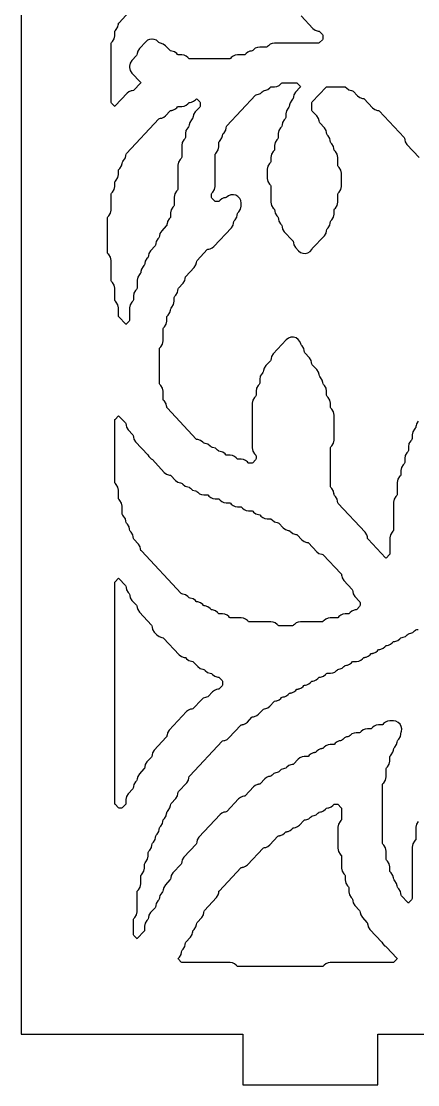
# Model space of a CAD drawing. Header units: millimetres. Extents: x 10 to 410, y 18 to 283.
# Drawn here: x 10 to 33.5, y 21 to 84 of the extents above; entities that cross this region are included whole.
import ezdxf

# ---------------------------------------------------------------- set-up
doc = ezdxf.new("R2010")
doc.units = ezdxf.units.MM
doc.layers.add('CUT', color=1, linetype='Continuous')

msp = doc.modelspace()

# ---------------------------------------------------------------- linework, layer by layer
at = {"layer": 'CUT'}
for points in [[(52.134, 21), (60.134, 21), (60.134, 24), (73.2679, 24), (73.2679, 144), (60.134, 144), (60.134, 147), (52.134, 147), (52.134, 144), (31.134, 144), (31.134, 147), (23.134, 147), (23.134, 144), (10, 144), (10, 24), (23.134, 24), (23.134, 21), (31.134, 21), (31.134, 24), (52.134, 24)], [(15.9901, 75.6613), (16.014, 75.699), (16.0666, 75.7551), (16.1669, 75.9132), (16.1912, 76.0409), (16.1931, 76.0406), (16.2103, 76.1309), (16.2342, 76.1686), (18.1603, 78.2225), (18.1855, 78.243), (18.2515, 78.252), (18.251, 78.2561), (18.3218, 78.2658), (18.4465, 78.3198), (18.552, 78.4054), (18.8209, 78.6921), (18.8461, 78.7126), (18.9121, 78.7216), (18.9116, 78.7257), (18.9824, 78.7354), (19.107, 78.7894), (19.2125, 78.875), (19.2612, 78.9269), (19.2865, 78.9474), (19.3187, 78.9518), (19.5084, 78.9518), (19.643, 78.9702), (19.7676, 79.0242), (19.8731, 79.1098), (19.9218, 79.1617), (19.9471, 79.1822), (20.0131, 79.1912), (20.0125, 79.1953), (20.0833, 79.205), (20.208, 79.259), (20.3135, 79.3446), (20.3575, 79.3915), (20.3855, 79.413), (20.4136, 79.3915), (20.5734, 79.221), (20.5974, 79.1833), (20.6057, 79.1394), (20.6057, 78.999), (20.5974, 78.9551), (20.5734, 78.9173), (20.3006, 78.6264), (20.2004, 78.4683), (20.1761, 78.3406), (20.1742, 78.341), (20.157, 78.2507), (20.133, 78.2129), (20.0804, 78.1568), (19.9802, 77.9987), (19.9559, 77.871), (19.954, 77.8714), (19.9368, 77.7811), (19.9129, 77.7433), (19.8602, 77.6872), (19.76, 77.5291), (19.725, 77.3452), (19.725, 77.1206), (19.7166, 77.0767), (19.6927, 77.0389), (19.6401, 76.9828), (19.5398, 76.8247), (19.5048, 76.6408), (19.5048, 75.9466), (19.4964, 75.9027), (19.4725, 75.8649), (19.4199, 75.8088), (19.3196, 75.6507), (19.2846, 75.4668), (19.2846, 74.0682), (19.2762, 74.0243), (19.2523, 73.9865), (19.1997, 73.9304), (19.0994, 73.7723), (19.0644, 73.5884), (19.0644, 73.129), (19.056, 73.0851), (19.0321, 73.0473), (18.9795, 72.9912), (18.8793, 72.8331), (18.8442, 72.6492), (18.8442, 72.4246), (18.8358, 72.3807), (18.8119, 72.3429), (18.7593, 72.2868), (18.6591, 72.1287), (18.6347, 72.001), (18.6329, 72.0014), (18.6156, 71.9111), (18.5917, 71.8733), (18.3189, 71.5824), (18.2187, 71.4243), (18.1943, 71.2966), (18.1925, 71.297), (18.1753, 71.2067), (18.1513, 71.1689), (18.0987, 71.1128), (17.9985, 70.9547), (17.9742, 70.827), (17.9723, 70.8274), (17.9551, 70.7371), (17.9311, 70.6993), (17.6583, 70.4084), (17.5581, 70.2503), (17.5338, 70.1226), (17.5319, 70.123), (17.5147, 70.0327), (17.4908, 69.9949), (17.4381, 69.9388), (17.3379, 69.7807), (17.3136, 69.653), (17.3117, 69.6534), (17.2945, 69.5631), (17.2706, 69.5253), (17.218, 69.4692), (17.1177, 69.3111), (17.0934, 69.1834), (17.0915, 69.1838), (17.0743, 69.0935), (17.0504, 69.0557), (16.9978, 68.9996), (16.8975, 68.8415), (16.8625, 68.6576), (16.8625, 68.1982), (16.8541, 68.1543), (16.8302, 68.1165), (16.7776, 68.0604), (16.6773, 67.9023), (16.6423, 67.7184), (16.6423, 67.4938), (16.6339, 67.4499), (16.61, 67.4121), (16.5574, 67.356), (16.4572, 67.1979), (16.4221, 67.014), (16.4221, 66.3198), (16.4137, 66.2758), (16.3898, 66.2381), (16.2299, 66.0676), (16.2019, 66.0461), (16.1739, 66.0676), (15.7938, 66.4729), (15.7699, 66.5106), (15.7615, 66.5546), (15.7615, 67.014), (15.7265, 67.1979), (15.6262, 67.356), (15.5736, 67.4121), (15.5497, 67.4499), (15.5413, 67.4938), (15.5413, 68.188), (15.5063, 68.3719), (15.4061, 68.53), (15.3534, 68.5861), (15.3295, 68.6239), (15.3211, 68.6678), (15.3211, 69.8316), (15.2861, 70.0155), (15.1859, 70.1736), (15.1333, 70.2297), (15.1093, 70.2675), (15.101, 70.3114), (15.101, 72.3301), (15.1093, 72.374), (15.1333, 72.4118), (15.1859, 72.4679), (15.2861, 72.626), (15.3211, 72.8099), (15.3211, 73.7389), (15.3295, 73.7829), (15.3534, 73.8206), (15.4061, 73.8767), (15.5063, 74.0348), (15.5413, 74.2187), (15.5413, 74.4433), (15.5497, 74.4873), (15.5736, 74.525), (15.6262, 74.5811), (15.7265, 74.7392), (15.7615, 74.9231), (15.7615, 75.1477), (15.7699, 75.1917), (15.7938, 75.2294), (15.8464, 75.2855), (15.9467, 75.4436), (15.971, 75.5713), (15.9729, 75.571)], [(16.1696, 60.2022), (16.1935, 60.1644), (16.2108, 60.0741), (16.2126, 60.0745), (16.237, 59.9468), (16.3372, 59.7887), (16.61, 59.4978), (16.6339, 59.46), (16.6511, 59.3697), (16.653, 59.3701), (16.6773, 59.2424), (16.7776, 59.0843), (17.4908, 58.3238), (17.5525, 58.2264), (17.6499, 58.114), (17.7047, 58.0798), (17.7666, 58.0296), (18.4759, 57.2733), (18.6119, 57.1707), (18.7744, 57.1197), (18.8427, 57.1106), (18.8675, 57.0904), (19.1364, 56.8037), (19.2724, 56.7011), (19.435, 56.6501), (19.5032, 56.641), (19.5281, 56.6208), (19.5768, 56.5689), (19.7128, 56.4663), (19.8754, 56.4153), (19.9436, 56.4062), (19.9685, 56.386), (20.0172, 56.3341), (20.1532, 56.2315), (20.3158, 56.1805), (20.384, 56.1714), (20.4089, 56.1512), (20.4576, 56.0993), (20.5631, 56.0137), (20.6877, 55.9597), (20.8223, 55.9413), (21.012, 55.9413), (21.0442, 55.9369), (21.0694, 55.9164), (21.1182, 55.8645), (21.2237, 55.7789), (21.3483, 55.7249), (21.4829, 55.7065), (21.6726, 55.7065), (21.7048, 55.7021), (21.73, 55.6816), (21.7787, 55.6297), (21.8842, 55.5441), (22.0089, 55.4901), (22.1434, 55.4717), (22.3331, 55.4717), (22.3653, 55.4673), (22.3906, 55.4468), (22.4393, 55.3949), (22.5448, 55.3093), (22.6695, 55.2553), (22.804, 55.2369), (22.9937, 55.2369), (23.0259, 55.2325), (23.0512, 55.212), (23.0999, 55.1601), (23.2054, 55.0745), (23.33, 55.0205), (23.4646, 55.0021), (23.6543, 55.0021), (23.6865, 54.9977), (23.7117, 54.9772), (23.7605, 54.9253), (23.8965, 54.8227), (24.059, 54.7717), (24.1272, 54.7626), (24.1521, 54.7424), (24.2008, 54.6905), (24.3063, 54.6049), (24.431, 54.5509), (24.5656, 54.5325), (24.7552, 54.5325), (24.7874, 54.5281), (24.8127, 54.5076), (24.8614, 54.4557), (24.9974, 54.3531), (25.16, 54.3021), (25.2282, 54.293), (25.2531, 54.2728), (25.522, 53.9861), (25.658, 53.8835), (25.8205, 53.8325), (25.8888, 53.8234), (25.9137, 53.8032), (25.9624, 53.7513), (26.0984, 53.6487), (26.2609, 53.5977), (26.3292, 53.5886), (26.354, 53.5684), (26.6229, 53.2817), (26.7589, 53.1791), (26.9215, 53.1281), (26.9897, 53.119), (27.0146, 53.0988), (27.5037, 52.5773), (27.6397, 52.4747), (27.8022, 52.4237), (27.8705, 52.4146), (27.8954, 52.3944), (28.9407, 51.2797), (28.9646, 51.242), (28.9818, 51.1517), (28.9837, 51.152), (29.008, 51.0243), (29.1083, 50.8662), (29.6013, 50.3405), (29.6252, 50.3028), (29.6424, 50.2125), (29.6443, 50.2128), (29.6686, 50.0851), (29.7688, 49.927), (30.0416, 49.6361), (30.0656, 49.5984), (30.0739, 49.5545), (30.0739, 49.4141), (30.0656, 49.3702), (30.0416, 49.3324), (29.8771, 49.157), (29.8518, 49.1365), (29.7858, 49.1274), (29.7864, 49.1233), (29.7156, 49.1136), (29.5909, 49.0596), (29.4854, 48.9741), (29.4367, 48.9222), (29.4115, 48.9017), (29.3793, 48.8973), (29.1896, 48.8973), (29.055, 48.8788), (28.9304, 48.8248), (28.8248, 48.7393), (28.7761, 48.6874), (28.7509, 48.6669), (28.7187, 48.6625), (28.3088, 48.6625), (28.1742, 48.644), (28.0496, 48.59), (27.9441, 48.5045), (27.8954, 48.4526), (27.8701, 48.4321), (27.8379, 48.4277), (26.5473, 48.4277), (26.4127, 48.4092), (26.2881, 48.3552), (26.1826, 48.2697), (26.1338, 48.2178), (26.1086, 48.1973), (26.0764, 48.1929), (25.2639, 48.1929), (25.2317, 48.1973), (25.2064, 48.2178), (25.1577, 48.2697), (25.0522, 48.3552), (24.9275, 48.4092), (24.793, 48.4277), (23.5023, 48.4277), (23.4701, 48.4321), (23.4449, 48.4526), (23.3962, 48.5045), (23.2907, 48.59), (23.166, 48.644), (23.0315, 48.6625), (22.4014, 48.6625), (22.3692, 48.6669), (22.3439, 48.6874), (22.2952, 48.7393), (22.1897, 48.8248), (22.0651, 48.8788), (21.9305, 48.8973), (21.7408, 48.8973), (21.7086, 48.9017), (21.6833, 48.9222), (21.6346, 48.9741), (21.4986, 49.0767), (21.3361, 49.1277), (21.2678, 49.1368), (21.243, 49.157), (21.1943, 49.2089), (21.0583, 49.3115), (20.8957, 49.3625), (20.8275, 49.3716), (20.8026, 49.3918), (20.7539, 49.4437), (20.6179, 49.5463), (20.4553, 49.5973), (20.3871, 49.6064), (20.3622, 49.6266), (20.3135, 49.6785), (20.1775, 49.7811), (20.0149, 49.8321), (19.9467, 49.8412), (19.9218, 49.8614), (19.8731, 49.9133), (19.7371, 50.0159), (19.5746, 50.0669), (19.5063, 50.076), (19.4814, 50.0962), (17.115, 52.6196), (17.091, 52.6574), (17.0738, 52.7477), (17.072, 52.7473), (17.0476, 52.875), (16.9474, 53.0331), (16.6746, 53.324), (16.6507, 53.3618), (16.6335, 53.4521), (16.6316, 53.4517), (16.6072, 53.5794), (16.507, 53.7375), (16.4544, 53.7936), (16.4305, 53.8314), (16.4133, 53.9217), (16.4114, 53.9213), (16.3871, 54.049), (16.2868, 54.2072), (16.2342, 54.2632), (16.2103, 54.301), (16.1931, 54.3913), (16.1912, 54.3909), (16.1669, 54.5186), (16.0666, 54.6768), (16.014, 54.7329), (15.9901, 54.7706), (15.9817, 54.8145), (15.9817, 55.2739), (15.9467, 55.4578), (15.8464, 55.616), (15.7938, 55.6721), (15.7699, 55.7098), (15.7615, 55.7537), (15.7615, 56.2131), (15.7265, 56.397), (15.6262, 56.5552), (15.5736, 56.6113), (15.5497, 56.649), (15.5413, 56.6929), (15.5413, 60.3553), (15.5497, 60.3992), (15.5736, 60.437), (15.7335, 60.6074), (15.7615, 60.6289), (15.7896, 60.6074)], [(16.1696, 50.5753), (16.1935, 50.5376), (16.2108, 50.4473), (16.2126, 50.4476), (16.237, 50.3199), (16.3372, 50.1618), (16.3898, 50.1057), (16.4137, 50.068), (16.4309, 49.9777), (16.4328, 49.978), (16.4572, 49.8503), (16.5574, 49.6922), (16.8302, 49.4013), (16.8541, 49.3636), (16.8713, 49.2733), (16.8732, 49.2736), (16.8975, 49.1459), (16.9978, 48.9878), (17.7109, 48.2273), (17.7349, 48.1896), (17.7521, 48.0993), (17.754, 48.0996), (17.7783, 47.9719), (17.8785, 47.8138), (18.0355, 47.6464), (18.1715, 47.5438), (18.334, 47.4929), (18.4023, 47.4838), (18.4272, 47.4636), (19.3566, 46.4724), (19.4926, 46.3698), (19.6552, 46.3189), (19.7234, 46.3098), (19.7483, 46.2896), (19.797, 46.2376), (19.933, 46.135), (20.0956, 46.0841), (20.1638, 46.075), (20.1887, 46.0548), (20.4576, 45.768), (20.5936, 45.6654), (20.7561, 45.6145), (20.8244, 45.6053), (20.8493, 45.5852), (20.898, 45.5332), (21.034, 45.4306), (21.1965, 45.3797), (21.2648, 45.3705), (21.2896, 45.3504), (21.3383, 45.2984), (21.4743, 45.1958), (21.6369, 45.1449), (21.7051, 45.1357), (21.73, 45.1156), (21.8946, 44.9401), (21.9185, 44.9024), (21.9269, 44.8584), (21.9269, 44.7181), (21.9185, 44.6742), (21.8946, 44.6364), (21.73, 44.4609), (21.7048, 44.4405), (21.6388, 44.4314), (21.6393, 44.4273), (21.5685, 44.4176), (21.4439, 44.3636), (21.3383, 44.2781), (21.0694, 43.9913), (21.0442, 43.9709), (20.9782, 43.9618), (20.9788, 43.9577), (20.9079, 43.948), (20.7833, 43.894), (20.6778, 43.8085), (20.1887, 43.2869), (20.1634, 43.2665), (20.0974, 43.2574), (20.098, 43.2533), (20.0272, 43.2436), (19.9025, 43.1896), (19.797, 43.1041), (18.7593, 41.9975), (18.6591, 41.8394), (18.6347, 41.7117), (18.6329, 41.7121), (18.6156, 41.6218), (18.5917, 41.584), (17.8785, 40.8235), (17.7783, 40.6654), (17.754, 40.5377), (17.7521, 40.5381), (17.7349, 40.4478), (17.7109, 40.41), (17.4381, 40.1191), (17.3379, 39.961), (17.3136, 39.8333), (17.3117, 39.8336), (17.2945, 39.7434), (17.2706, 39.7056), (16.9978, 39.4147), (16.8975, 39.2566), (16.8732, 39.1289), (16.8713, 39.1292), (16.8541, 39.0389), (16.8302, 39.0012), (16.7776, 38.9451), (16.6773, 38.787), (16.653, 38.6593), (16.6511, 38.6596), (16.6339, 38.5693), (16.61, 38.5316), (16.3372, 38.2407), (16.237, 38.0826), (16.2019, 37.8987), (16.2019, 37.6741), (16.1935, 37.6301), (16.1696, 37.5924), (16.0051, 37.4169), (15.9798, 37.3964), (15.9476, 37.392), (15.7956, 37.392), (15.7634, 37.3964), (15.7382, 37.4169), (15.5736, 37.5924), (15.5497, 37.6301), (15.5413, 37.6741), (15.5413, 50.7285), (15.5497, 50.7724), (15.5736, 50.8101), (15.7335, 50.9806), (15.7615, 51.0021), (15.7896, 50.9806)], [(19.3695, 28.5601), (19.4697, 28.7183), (19.4941, 28.846), (19.4959, 28.8456), (19.5131, 28.9359), (19.5371, 28.9736), (19.5897, 29.0297), (19.6899, 29.1879), (19.7143, 29.3156), (19.7161, 29.3152), (19.7333, 29.4055), (19.7573, 29.4432), (20.0301, 29.7341), (20.1303, 29.8923), (20.1546, 30.02), (20.1565, 30.0196), (20.1737, 30.1099), (20.1977, 30.1477), (20.2503, 30.2038), (20.3505, 30.3619), (20.3748, 30.4896), (20.3767, 30.4892), (20.3939, 30.5795), (20.4178, 30.6173), (20.6906, 30.9082), (20.7909, 31.0663), (20.8152, 31.194), (20.8171, 31.1936), (20.8343, 31.2839), (20.8582, 31.3217), (21.5714, 32.0822), (21.6716, 32.2403), (21.696, 32.368), (21.6978, 32.3676), (21.7151, 32.4579), (21.739, 32.4957), (23.0045, 33.8451), (23.0297, 33.8656), (23.0957, 33.8747), (23.0952, 33.8788), (23.166, 33.8885), (23.2907, 33.9425), (23.3962, 34.028), (24.3256, 35.0191), (24.3509, 35.0396), (24.4169, 35.0487), (24.4163, 35.0528), (24.4872, 35.0625), (24.6118, 35.1165), (24.7173, 35.202), (25.2064, 35.7235), (25.2317, 35.744), (25.2977, 35.7531), (25.2971, 35.7572), (25.3679, 35.7669), (25.4926, 35.8209), (25.5981, 35.9064), (25.6468, 35.9583), (25.672, 35.9788), (25.738, 35.9879), (25.7375, 35.992), (25.8083, 36.0017), (25.933, 36.0557), (26.0385, 36.1412), (26.0872, 36.1931), (26.1124, 36.2136), (26.1784, 36.2227), (26.1779, 36.2268), (26.2487, 36.2365), (26.3733, 36.2905), (26.4788, 36.376), (26.7477, 36.6627), (26.773, 36.6832), (26.839, 36.6923), (26.8384, 36.6964), (26.9093, 36.7061), (27.0339, 36.7601), (27.1394, 36.8456), (27.1881, 36.8975), (27.2134, 36.918), (27.2794, 36.9271), (27.2788, 36.9312), (27.3497, 36.9409), (27.4743, 36.9949), (27.5798, 37.0804), (27.6285, 37.1323), (27.6538, 37.1528), (27.7198, 37.1619), (27.7192, 37.166), (27.79, 37.1757), (27.9147, 37.2297), (28.0202, 37.3152), (28.0689, 37.3671), (28.0941, 37.3876), (28.1601, 37.3967), (28.1596, 37.4008), (28.2304, 37.4105), (28.3551, 37.4645), (28.4606, 37.55), (28.5093, 37.6019), (28.5345, 37.6224), (28.5667, 37.6268), (28.7187, 37.6268), (28.7509, 37.6224), (28.7761, 37.6019), (28.9407, 37.4265), (28.9646, 37.3887), (28.973, 37.3448), (28.973, 36.7349), (28.9646, 36.6909), (28.9407, 36.6532), (28.8881, 36.5971), (28.7878, 36.439), (28.7528, 36.2551), (28.7528, 35.007), (28.7878, 34.8231), (28.8881, 34.665), (28.9407, 34.6089), (28.9646, 34.5711), (28.973, 34.5272), (28.973, 33.833), (29.008, 33.6491), (29.1083, 33.491), (29.1609, 33.4349), (29.1848, 33.3971), (29.1932, 33.3532), (29.1932, 33.1286), (29.2282, 32.9447), (29.3285, 32.7866), (29.3811, 32.7305), (29.405, 32.6927), (29.4134, 32.6488), (29.4134, 32.4242), (29.4484, 32.2403), (29.5487, 32.0822), (29.6013, 32.0261), (29.6252, 31.9883), (29.6424, 31.898), (29.6443, 31.8984), (29.6686, 31.7707), (29.7688, 31.6126), (30.0416, 31.3217), (30.0656, 31.2839), (30.0828, 31.1936), (30.0847, 31.194), (30.109, 31.0663), (30.2092, 30.9082), (30.482, 30.6173), (30.506, 30.5795), (30.5232, 30.4892), (30.525, 30.4896), (30.5494, 30.3619), (30.6496, 30.2038), (31.3628, 29.4432), (31.4245, 29.3459), (31.5219, 29.2335), (31.5768, 29.1993), (31.6386, 29.1491), (32.25, 28.4971), (32.269, 28.4696), (32.25, 28.4421), (32.079, 28.2597), (32.0538, 28.2392), (32.0215, 28.2348), (28.3088, 28.2348), (28.1742, 28.2164), (28.0496, 28.1624), (27.9441, 28.0768), (27.8954, 28.0249), (27.8701, 28.0044), (27.8379, 28), (22.8418, 28), (22.8096, 28.0044), (22.7843, 28.0249), (22.7356, 28.0768), (22.6301, 28.1624), (22.5054, 28.2164), (22.3709, 28.2348), (19.5389, 28.2348), (19.5067, 28.2392), (19.4814, 28.2597), (19.3104, 28.4421), (19.2915, 28.4696), (19.3104, 28.4971)]]:
    msp.add_lwpolyline(points, close=True, dxfattribs=at)
for points in [[(26.5742, 84.3273), (27.2835, 83.571), (27.4195, 83.4684), (27.5821, 83.4174), (27.6503, 83.4083), (27.6752, 83.3881), (27.8397, 83.2126), (27.8637, 83.1749), (27.872, 83.131), (27.872, 82.9906), (27.8637, 82.9467), (27.8397, 82.909), (27.6752, 82.7335), (27.6499, 82.713), (27.6177, 82.7086), (25.0059, 82.7086), (24.8714, 82.6901), (24.7467, 82.6362), (24.6412, 82.5506), (24.5925, 82.4987), (24.5673, 82.4782), (24.5351, 82.4738), (24.1252, 82.4738), (23.9906, 82.4553), (23.866, 82.4014), (23.7605, 82.3158), (23.7117, 82.2639), (23.6865, 82.2434), (23.6205, 82.2344), (23.6211, 82.2303), (23.5502, 82.2205), (23.4256, 82.1666), (23.3201, 82.081), (23.2714, 82.0291), (23.2461, 82.0086), (23.2139, 82.0042), (22.804, 82.0042), (22.6695, 81.9857), (22.5448, 81.9318), (22.4393, 81.8462), (22.3906, 81.7943), (22.3653, 81.7738), (22.3331, 81.7694), (19.9793, 81.7694), (19.9471, 81.7738), (19.9218, 81.7943), (19.8731, 81.8462), (19.7676, 81.9318), (19.643, 81.9857), (19.5084, 82.0042), (19.3187, 82.0042), (19.2865, 82.0086), (19.2612, 82.0291), (19.2125, 82.081), (19.0765, 82.1836), (18.914, 82.2346), (18.8457, 82.2437), (18.8209, 82.2639), (18.552, 82.5506), (18.416, 82.6532), (18.2534, 82.7042), (18.1852, 82.7133), (18.1603, 82.7335), (18.1116, 82.7854), (18.0061, 82.871), (17.8814, 82.9249), (17.7469, 82.9434), (17.7396, 82.9434), (17.6051, 82.9249), (17.4804, 82.871), (17.3749, 82.7854), (16.9978, 82.3833), (16.8975, 82.2251), (16.8732, 82.0974), (16.8713, 82.0978), (16.8541, 82.0075), (16.8302, 81.9697), (16.5574, 81.6788), (16.4572, 81.5207), (16.4221, 81.3368), (16.4221, 81.2628), (16.4572, 81.0789), (16.5574, 80.9207), (17.0569, 80.3881), (17.0758, 80.3606), (17.0569, 80.3331), (16.6656, 79.9159), (16.6404, 79.8954), (16.5744, 79.8864), (16.5749, 79.8822), (16.5041, 79.8725), (16.3795, 79.8185), (16.274, 79.733), (15.5694, 78.9817), (15.5413, 78.9602), (15.5133, 78.9817), (15.3534, 79.1521), (15.3295, 79.1899), (15.3211, 79.2338), (15.3211, 82.6614), (15.3295, 82.7053), (15.3534, 82.743), (15.4061, 82.7991), (15.5063, 82.9573), (15.5413, 83.1412), (15.5413, 83.3658), (15.5497, 83.4097), (15.5736, 83.4474), (15.6262, 83.5035), (15.7265, 83.6617), (15.7508, 83.7893), (15.7527, 83.789), (15.7699, 83.8793), (15.7938, 83.917), (16.619, 84.7969)], [(33.5121, 60.312), (33.4119, 60.1539), (33.3875, 60.0262), (33.3857, 60.0265), (33.3684, 59.9362), (33.3445, 59.8985), (33.2919, 59.8424), (33.1917, 59.6843), (33.1566, 59.5003), (33.1566, 59.2757), (33.1483, 59.2318), (33.1243, 59.1941), (33.0717, 59.138), (32.9715, 58.9798), (32.9364, 58.7959), (32.9364, 58.5713), (32.9281, 58.5274), (32.9041, 58.4897), (32.8515, 58.4336), (32.7513, 58.2754), (32.7162, 58.0915), (32.7162, 57.8669), (32.7079, 57.823), (32.6839, 57.7853), (32.6313, 57.7292), (32.5311, 57.571), (32.496, 57.3871), (32.496, 57.1625), (32.4877, 57.1186), (32.4637, 57.0809), (32.4111, 57.0248), (32.3109, 56.8666), (32.2759, 56.6827), (32.2759, 55.9885), (32.2675, 55.9446), (32.2436, 55.9069), (32.1909, 55.8508), (32.0907, 55.6926), (32.0557, 55.5087), (32.0557, 53.8753), (32.0473, 53.8314), (32.0234, 53.7936), (31.9708, 53.7375), (31.8705, 53.5794), (31.8355, 53.3955), (31.8355, 52.4665), (31.8271, 52.4226), (31.8032, 52.3848), (31.6433, 52.2144), (31.6153, 52.1929), (31.5873, 52.2144), (30.5466, 53.324), (30.5227, 53.3618), (30.5055, 53.4521), (30.5036, 53.4517), (30.4793, 53.5794), (30.379, 53.7375), (28.7851, 55.4373), (28.7612, 55.475), (28.744, 55.5653), (28.7421, 55.5649), (28.7178, 55.6926), (28.6175, 55.8508), (28.5649, 55.9069), (28.541, 55.9446), (28.5238, 56.0349), (28.5219, 56.0345), (28.4976, 56.1622), (28.3973, 56.3204), (28.3447, 56.3765), (28.3208, 56.4142), (28.3124, 56.4581), (28.3124, 58.7117), (28.3208, 58.7556), (28.3447, 58.7934), (28.3973, 58.8495), (28.4976, 59.0076), (28.5326, 59.1915), (28.5326, 60.6744), (28.4976, 60.8583), (28.3973, 61.0164), (28.3447, 61.0725), (28.3208, 61.1102), (28.3124, 61.1541), (28.3124, 61.3788), (28.2774, 61.5627), (28.1771, 61.7208), (28.1245, 61.7769), (28.1006, 61.8146), (28.0922, 61.8585), (28.0922, 62.0832), (28.0572, 62.2671), (27.9569, 62.4252), (27.9043, 62.4813), (27.8804, 62.519), (27.8632, 62.6093), (27.8613, 62.609), (27.837, 62.7367), (27.7368, 62.8948), (27.6841, 62.9509), (27.6602, 62.9886), (27.643, 63.0789), (27.6411, 63.0786), (27.6168, 63.2063), (27.5166, 63.3644), (27.2438, 63.6553), (27.2198, 63.693), (27.2026, 63.7833), (27.2007, 63.783), (27.1764, 63.9107), (27.0762, 64.0688), (26.8034, 64.3597), (26.7794, 64.3974), (26.7622, 64.4877), (26.7604, 64.4874), (26.736, 64.6151), (26.6358, 64.7732), (26.5832, 64.8293), (26.5593, 64.867), (26.5563, 64.8824), (26.5033, 65.0297), (26.4074, 65.1533), (26.278, 65.2413), (26.1277, 65.2849), (25.9713, 65.2799), (25.824, 65.2269), (25.7004, 65.1309), (24.9246, 64.3036), (24.8244, 64.1455), (24.8001, 64.0178), (24.7982, 64.0181), (24.781, 63.9278), (24.7571, 63.8901), (24.4843, 63.5992), (24.384, 63.4411), (24.3597, 63.3134), (24.3578, 63.3137), (24.3406, 63.2234), (24.3167, 63.1857), (24.2641, 63.1296), (24.1638, 62.9715), (24.1288, 62.7876), (24.1288, 62.5629), (24.1204, 62.519), (24.0965, 62.4813), (24.0439, 62.4252), (23.9436, 62.2671), (23.9086, 62.0832), (23.9086, 61.8585), (23.9002, 61.8146), (23.8763, 61.7769), (23.8237, 61.7208), (23.7235, 61.5627), (23.6884, 61.3788), (23.6884, 58.7219), (23.7235, 58.538), (23.8237, 58.3799), (23.8763, 58.3238), (23.9002, 58.286), (23.9086, 58.2421), (23.9086, 58.1017), (23.9002, 58.0578), (23.8763, 58.0201), (23.7117, 57.8446), (23.6865, 57.8241), (23.6543, 57.8197), (23.5023, 57.8197), (23.4701, 57.8241), (23.4449, 57.8446), (23.3962, 57.8965), (23.2907, 57.9821), (23.166, 58.0361), (23.0315, 58.0545), (22.8418, 58.0545), (22.8096, 58.0589), (22.7843, 58.0794), (22.7356, 58.1313), (22.6301, 58.2169), (22.5054, 58.2709), (22.3709, 58.2893), (22.1812, 58.2893), (22.149, 58.2937), (22.1237, 58.3142), (22.075, 58.3661), (21.939, 58.4687), (21.7765, 58.5197), (21.7082, 58.5288), (21.6833, 58.549), (21.6346, 58.6009), (21.4986, 58.7035), (21.3361, 58.7545), (21.2678, 58.7636), (21.243, 58.7838), (21.1943, 58.8357), (21.0583, 58.9383), (20.8957, 58.9893), (20.8275, 58.9984), (20.8026, 59.0186), (20.7539, 59.0705), (20.6179, 59.1731), (20.4553, 59.2241), (20.3871, 59.2332), (20.3622, 59.2534), (18.6563, 61.0725), (18.6324, 61.1102), (18.6152, 61.2005), (18.6133, 61.2002), (18.589, 61.3279), (18.4887, 61.486), (18.4361, 61.5421), (18.4122, 61.5798), (18.4038, 61.6237), (18.4038, 62.0832), (18.3688, 62.2671), (18.2685, 62.4252), (18.2159, 62.4813), (18.192, 62.519), (18.1836, 62.5629), (18.1836, 64.5817), (18.192, 64.6256), (18.2159, 64.6634), (18.2685, 64.7195), (18.3688, 64.8776), (18.4038, 65.0615), (18.4038, 65.7557), (18.4122, 65.7996), (18.4361, 65.8374), (18.4887, 65.8935), (18.589, 66.0516), (18.624, 66.2355), (18.624, 66.4601), (18.6324, 66.504), (18.6563, 66.5418), (18.7089, 66.5979), (18.8092, 66.756), (18.8335, 66.8837), (18.8354, 66.8833), (18.8526, 66.9736), (18.8765, 67.0114), (18.9291, 67.0675), (19.0293, 67.2256), (19.0644, 67.4095), (19.0644, 67.6341), (19.0728, 67.678), (19.0967, 67.7158), (19.1493, 67.7719), (19.2495, 67.93), (19.2739, 68.0577), (19.2757, 68.0573), (19.293, 68.1476), (19.3169, 68.1854), (19.5897, 68.4763), (19.6899, 68.6344), (19.7143, 68.7621), (19.7161, 68.7617), (19.7333, 68.852), (19.7573, 68.8898), (20.2503, 69.4155), (20.3505, 69.5736), (20.3748, 69.7013), (20.3767, 69.7009), (20.3939, 69.7912), (20.4178, 69.829), (21.0228, 70.4741), (21.048, 70.4945), (21.114, 70.5036), (21.1135, 70.5077), (21.1843, 70.5174), (21.3089, 70.5714), (21.4145, 70.6569), (22.4522, 71.7635), (22.5524, 71.9216), (22.5767, 72.0493), (22.5786, 72.049), (22.5958, 72.1392), (22.6198, 72.177), (22.6724, 72.2331), (22.7726, 72.3912), (22.7969, 72.5189), (22.7988, 72.5186), (22.816, 72.6088), (22.8399, 72.6466), (22.8926, 72.7027), (22.9928, 72.8608), (23.0278, 73.0447), (23.0278, 73.2264), (23.0057, 73.3735), (22.9413, 73.5076), (22.8404, 73.6167), (22.7117, 73.6914), (22.5668, 73.7249), (22.4185, 73.7144), (22.2798, 73.6606), (22.1982, 73.5962), (22.1969, 73.5977), (22.1452, 73.5558), (22.0792, 73.5467), (22.0797, 73.5426), (22.0089, 73.5329), (21.8842, 73.4789), (21.7787, 73.3934), (21.73, 73.3414), (21.7048, 73.321), (21.6726, 73.3166), (21.5206, 73.3166), (21.4884, 73.321), (21.4632, 73.3414), (21.2986, 73.5169), (21.2747, 73.5547), (21.2663, 73.5986), (21.2663, 73.7389), (21.2747, 73.7829), (21.2986, 73.8206), (21.3512, 73.8767), (21.4514, 74.0348), (21.4865, 74.2187), (21.4865, 76.087), (21.4949, 76.1309), (21.5188, 76.1686), (21.5714, 76.2247), (21.6716, 76.3828), (21.7067, 76.5667), (21.7067, 76.7914), (21.7151, 76.8353), (21.739, 76.873), (21.7916, 76.9291), (21.8918, 77.0872), (21.9162, 77.2149), (21.918, 77.2146), (21.9352, 77.3049), (21.9592, 77.3426), (22.0118, 77.3987), (22.112, 77.5568), (22.1364, 77.6845), (22.1382, 77.6842), (22.1554, 77.7745), (22.1794, 77.8122), (23.8853, 79.6313), (23.9105, 79.6518), (23.9765, 79.6608), (23.9759, 79.6649), (24.0468, 79.6746), (24.1714, 79.7286), (24.2769, 79.8142), (24.3256, 79.8661), (24.3509, 79.8866), (24.4169, 79.8956), (24.4163, 79.8997), (24.4872, 79.9094), (24.6118, 79.9634), (24.7173, 80.049), (24.766, 80.1009), (24.7913, 80.1214), (24.8235, 80.1258), (25.0132, 80.1258), (25.1477, 80.1442), (25.2724, 80.1982), (25.3779, 80.2838), (25.4266, 80.3357), (25.4518, 80.3562), (25.484, 80.3606), (26.2966, 80.3606), (26.3288, 80.3562), (26.354, 80.3357), (26.5251, 80.1533), (26.544, 80.1258), (26.5251, 80.0983), (26.2458, 79.8004), (26.1456, 79.6423), (26.1212, 79.5146), (26.1193, 79.515), (26.1021, 79.4247), (26.0782, 79.3869), (26.0256, 79.3308), (25.9254, 79.1727), (25.901, 79.045), (25.8992, 79.0454), (25.8819, 78.9551), (25.858, 78.9173), (25.8054, 78.8612), (25.7052, 78.7031), (25.6701, 78.5192), (25.6701, 78.2946), (25.6618, 78.2507), (25.6378, 78.2129), (25.5852, 78.1568), (25.485, 77.9987), (25.4606, 77.871), (25.4588, 77.8714), (25.4416, 77.7811), (25.4176, 77.7433), (25.365, 77.6872), (25.2648, 77.5291), (25.2297, 77.3452), (25.2297, 77.1206), (25.2214, 77.0767), (25.1974, 77.0389), (25.1448, 76.9828), (25.0446, 76.8247), (25.0096, 76.6408), (25.0096, 76.4162), (25.0012, 76.3723), (24.9773, 76.3345), (24.9246, 76.2784), (24.8244, 76.1203), (24.7894, 75.9364), (24.7894, 75.7118), (24.781, 75.6679), (24.7571, 75.6301), (24.7045, 75.574), (24.6042, 75.4159), (24.5692, 75.232), (24.5692, 74.6883), (24.6042, 74.5044), (24.7045, 74.3463), (24.7571, 74.2902), (24.781, 74.2525), (24.7894, 74.2085), (24.7894, 73.2795), (24.8244, 73.0956), (24.9246, 72.9375), (24.9773, 72.8814), (25.0012, 72.8437), (25.0184, 72.7534), (25.0203, 72.7537), (25.0446, 72.626), (25.1448, 72.4679), (25.1974, 72.4118), (25.2214, 72.374), (25.2386, 72.2838), (25.2405, 72.2841), (25.2648, 72.1564), (25.365, 71.9983), (25.4176, 71.9422), (25.4416, 71.9044), (25.4588, 71.8142), (25.4606, 71.8145), (25.485, 71.6868), (25.5852, 71.5287), (26.0782, 71.003), (26.1021, 70.9652), (26.1193, 70.8749), (26.1212, 70.8753), (26.1456, 70.7476), (26.2458, 70.5895), (26.421, 70.4027), (26.54, 70.3092), (26.6816, 70.2556), (26.8327, 70.2469), (26.9795, 70.2838), (27.1086, 70.3629), (27.208, 70.477), (27.2438, 70.5334), (27.9569, 71.2939), (28.0572, 71.452), (28.0815, 71.5797), (28.0834, 71.5793), (28.1006, 71.6696), (28.1245, 71.7074), (28.1771, 71.7635), (28.2774, 71.9216), (28.3017, 72.0493), (28.3036, 72.049), (28.3208, 72.1392), (28.3447, 72.177), (28.3973, 72.2331), (28.4976, 72.3912), (28.5326, 72.5751), (28.5326, 72.7997), (28.541, 72.8437), (28.5649, 72.8814), (28.6175, 72.9375), (28.7178, 73.0956), (28.7528, 73.2795), (28.7528, 73.7389), (28.7612, 73.7829), (28.7851, 73.8206), (28.8377, 73.8767), (28.9379, 74.0348), (28.973, 74.2187), (28.973, 74.9972), (28.9379, 75.1811), (28.8377, 75.3392), (28.7851, 75.3953), (28.7612, 75.4331), (28.7528, 75.477), (28.7528, 75.9364), (28.7178, 76.1203), (28.6175, 76.2784), (28.5649, 76.3345), (28.541, 76.3723), (28.5238, 76.4626), (28.5219, 76.4622), (28.4976, 76.5899), (28.3973, 76.748), (28.3447, 76.8041), (28.3208, 76.8419), (28.3036, 76.9322), (28.3017, 76.9318), (28.2774, 77.0595), (28.1771, 77.2176), (28.1245, 77.2737), (28.1006, 77.3115), (28.0834, 77.4018), (28.0815, 77.4014), (28.0572, 77.5291), (27.9569, 77.6872), (27.6841, 77.9781), (27.6602, 78.0159), (27.643, 78.1062), (27.6411, 78.1058), (27.6168, 78.2335), (27.5166, 78.3916), (27.2438, 78.6825), (27.2198, 78.7203), (27.2115, 78.7642), (27.2115, 79.1394), (27.2198, 79.1833), (27.2438, 79.221), (28.0689, 80.1009), (28.0941, 80.1214), (28.1263, 80.1258), (29.1591, 80.1258), (29.1913, 80.1214), (29.2165, 80.1009), (29.2652, 80.049), (29.4012, 79.9464), (29.5638, 79.8954), (29.632, 79.8863), (29.6569, 79.8661), (29.9258, 79.5794), (30.0618, 79.4768), (30.2244, 79.4258), (30.2926, 79.4167), (30.3175, 79.3965), (30.8066, 78.875), (30.9426, 78.7724), (31.1051, 78.7214), (31.1734, 78.7123), (31.1982, 78.6921), (32.6839, 77.1078), (32.7079, 77.0701), (32.7251, 76.9798), (32.727, 76.9801), (32.7513, 76.8524), (32.8515, 76.6943), (33.5647, 75.9338)], [(33.5121, 36.5971), (33.4119, 36.439), (33.3768, 36.2551), (33.3768, 35.5608), (33.3684, 35.5169), (33.3445, 35.4792), (33.2919, 35.4231), (33.1917, 35.265), (33.1566, 35.0811), (33.1566, 32.0388), (33.1483, 31.9949), (33.1243, 31.9572), (32.9645, 31.7867), (32.9364, 31.7652), (32.9084, 31.7867), (32.5283, 32.192), (32.5044, 32.2297), (32.4872, 32.32), (32.4853, 32.3197), (32.461, 32.4474), (32.3608, 32.6055), (32.3082, 32.6616), (32.2842, 32.6993), (32.267, 32.7896), (32.2651, 32.7893), (32.2408, 32.917), (32.1406, 33.0751), (32.088, 33.1312), (32.064, 33.1689), (32.0468, 33.2592), (32.045, 33.2589), (32.0206, 33.3866), (31.9204, 33.5447), (31.8678, 33.6008), (31.8438, 33.6385), (31.8355, 33.6824), (31.8355, 33.9071), (31.8004, 34.091), (31.7002, 34.2491), (31.6476, 34.3052), (31.6237, 34.3429), (31.6153, 34.3868), (31.6153, 34.8463), (31.5802, 35.0302), (31.48, 35.1883), (31.4274, 35.2444), (31.4035, 35.2821), (31.3951, 35.326), (31.3951, 38.7536), (31.4035, 38.7975), (31.4274, 38.8353), (31.48, 38.8914), (31.5802, 39.0495), (31.6153, 39.2334), (31.6153, 39.6928), (31.6237, 39.7367), (31.6476, 39.7745), (31.7002, 39.8306), (31.8004, 39.9887), (31.8355, 40.1726), (31.8355, 40.3972), (31.8438, 40.4411), (31.8678, 40.4789), (31.9204, 40.535), (32.0206, 40.6931), (32.045, 40.8208), (32.0468, 40.8204), (32.064, 40.9107), (32.088, 40.9485), (32.1406, 41.0046), (32.2408, 41.1627), (32.2651, 41.2904), (32.267, 41.29), (32.2842, 41.3803), (32.3082, 41.4181), (32.3608, 41.4742), (32.461, 41.6323), (32.4853, 41.76), (32.4872, 41.7596), (32.5135, 41.8976), (32.5273, 41.9292), (32.5436, 42.0803), (32.5137, 42.2293), (32.4405, 42.3624), (32.3306, 42.4674), (32.1943, 42.5346), (32.0441, 42.5577), (31.8319, 42.5577), (31.6973, 42.5392), (31.5726, 42.4852), (31.4671, 42.3997), (31.4184, 42.3477), (31.3932, 42.3273), (31.361, 42.3229), (31.1713, 42.3229), (31.0367, 42.3044), (30.9121, 42.2504), (30.8066, 42.1649), (30.7579, 42.1129), (30.7326, 42.0925), (30.7004, 42.0881), (30.5107, 42.0881), (30.3761, 42.0696), (30.2515, 42.0156), (30.146, 41.9301), (30.0973, 41.8781), (30.072, 41.8577), (30.0398, 41.8532), (29.8501, 41.8532), (29.7156, 41.8348), (29.5909, 41.7808), (29.4854, 41.6953), (29.4367, 41.6433), (29.4115, 41.6229), (29.3455, 41.6138), (29.346, 41.6097), (29.2752, 41.6), (29.1505, 41.546), (29.045, 41.4605), (28.9963, 41.4085), (28.9711, 41.3881), (28.9051, 41.379), (28.9056, 41.3749), (28.8348, 41.3652), (28.7102, 41.3112), (28.6047, 41.2257), (28.5559, 41.1737), (28.5307, 41.1533), (28.4985, 41.1488), (28.3088, 41.1488), (28.1742, 41.1304), (28.0496, 41.0764), (27.9441, 40.9909), (27.8954, 40.9389), (27.8701, 40.9185), (27.8041, 40.9094), (27.8047, 40.9053), (27.7338, 40.8956), (27.6092, 40.8416), (27.5037, 40.7561), (27.455, 40.7041), (27.4297, 40.6837), (27.3637, 40.6746), (27.3643, 40.6705), (27.2935, 40.6608), (27.1688, 40.6068), (27.0633, 40.5213), (27.0146, 40.4693), (26.9894, 40.4489), (26.9572, 40.4444), (26.7675, 40.4444), (26.6329, 40.426), (26.5083, 40.372), (26.4027, 40.2865), (26.1338, 39.9997), (26.1086, 39.9793), (26.0426, 39.9702), (26.0432, 39.9661), (25.9723, 39.9564), (25.8477, 39.9024), (25.7422, 39.8169), (25.6935, 39.7649), (25.6682, 39.7445), (25.6022, 39.7354), (25.6028, 39.7313), (25.5319, 39.7216), (25.4073, 39.6676), (25.3018, 39.5821), (25.2531, 39.5301), (25.2278, 39.5097), (25.1618, 39.5006), (25.1624, 39.4965), (25.0916, 39.4868), (24.9669, 39.4328), (24.8614, 39.3473), (24.8127, 39.2953), (24.7874, 39.2749), (24.7214, 39.2658), (24.722, 39.2617), (24.6512, 39.252), (24.5265, 39.198), (24.421, 39.1125), (24.1521, 38.8257), (24.1269, 38.8053), (24.0609, 38.7962), (24.0614, 38.7921), (23.9906, 38.7824), (23.866, 38.7284), (23.7605, 38.6429), (23.2714, 38.1213), (23.2461, 38.1009), (23.1801, 38.0918), (23.1807, 38.0877), (23.1098, 38.078), (22.9852, 38.024), (22.8797, 37.9385), (22.1704, 37.1821), (22.1452, 37.1616), (22.0792, 37.1526), (22.0797, 37.1485), (22.0089, 37.1388), (21.8842, 37.0848), (21.7787, 36.9993), (20.5208, 35.6579), (20.4206, 35.4998), (20.3963, 35.3721), (20.3944, 35.3724), (20.3772, 35.2821), (20.3532, 35.2444), (19.6401, 34.4839), (19.5398, 34.3258), (19.5155, 34.1981), (19.5136, 34.1984), (19.4964, 34.1081), (19.4725, 34.0704), (18.9795, 33.5447), (18.8793, 33.3866), (18.8549, 33.2589), (18.853, 33.2592), (18.8358, 33.1689), (18.8119, 33.1312), (18.5391, 32.8403), (18.4389, 32.6822), (18.4145, 32.5545), (18.4127, 32.5548), (18.3955, 32.4645), (18.3715, 32.4268), (18.3189, 32.3707), (18.2187, 32.2126), (18.1943, 32.0849), (18.1925, 32.0852), (18.1753, 31.9949), (18.1513, 31.9572), (18.0987, 31.9011), (17.9985, 31.743), (17.9742, 31.6153), (17.9723, 31.6156), (17.9551, 31.5253), (17.9311, 31.4876), (17.6583, 31.1967), (17.5581, 31.0385), (17.5338, 30.9109), (17.5319, 30.9112), (17.5147, 30.8209), (17.4908, 30.7832), (17.4381, 30.7271), (17.3379, 30.5689), (17.3029, 30.385), (17.3029, 30.1604), (17.2945, 30.1165), (17.2706, 30.0788), (16.8905, 29.6735), (16.8625, 29.652), (16.8345, 29.6735), (16.6746, 29.844), (16.6507, 29.8817), (16.6423, 29.9256), (16.6423, 30.7704), (16.6507, 30.8143), (16.6746, 30.8521), (16.7272, 30.9082), (16.8274, 31.0663), (16.8625, 31.2502), (16.8625, 32.414), (16.8709, 32.4579), (16.8948, 32.4957), (16.9474, 32.5518), (17.0476, 32.7099), (17.0827, 32.8938), (17.0827, 33.3532), (17.091, 33.3971), (17.115, 33.4349), (17.1676, 33.491), (17.2678, 33.6491), (17.3029, 33.833), (17.3029, 34.0576), (17.3112, 34.1015), (17.3352, 34.1393), (17.3878, 34.1954), (17.488, 34.3535), (17.5231, 34.5374), (17.5231, 34.762), (17.5314, 34.8059), (17.5554, 34.8437), (17.608, 34.8998), (17.7082, 35.0579), (17.7325, 35.1856), (17.7344, 35.1852), (17.7516, 35.2755), (17.7755, 35.3133), (17.8282, 35.3694), (17.9284, 35.5275), (17.9527, 35.6552), (17.9546, 35.6548), (17.9718, 35.7451), (17.9957, 35.7829), (18.0483, 35.839), (18.1486, 35.9971), (18.1729, 36.1248), (18.1748, 36.1244), (18.192, 36.2147), (18.2159, 36.2525), (18.2685, 36.3086), (18.3688, 36.4667), (18.3931, 36.5944), (18.395, 36.594), (18.4122, 36.6843), (18.4361, 36.7221), (18.4887, 36.7782), (18.589, 36.9363), (18.6133, 37.064), (18.6152, 37.0636), (18.6324, 37.1539), (18.6563, 37.1917), (18.7089, 37.2478), (18.8092, 37.4059), (18.8335, 37.5336), (18.8354, 37.5332), (18.8526, 37.6235), (18.8765, 37.6613), (19.1493, 37.9522), (19.2495, 38.1103), (19.2739, 38.238), (19.2757, 38.2376), (19.293, 38.3279), (19.3169, 38.3657), (19.8099, 38.8914), (19.9101, 39.0495), (19.9344, 39.1772), (19.9363, 39.1768), (19.9535, 39.2671), (19.9775, 39.3049), (21.9035, 41.3588), (21.9288, 41.3792), (21.9948, 41.3883), (21.9942, 41.3924), (22.0651, 41.4021), (22.1897, 41.4561), (22.2952, 41.5416), (23.0045, 42.298), (23.0297, 42.3184), (23.0957, 42.3275), (23.0952, 42.3316), (23.166, 42.3413), (23.2907, 42.3953), (23.3962, 42.4808), (23.6651, 42.7676), (23.6903, 42.788), (23.7563, 42.7971), (23.7558, 42.8012), (23.8266, 42.8109), (23.9512, 42.8649), (24.0567, 42.9504), (24.3256, 43.2372), (24.3509, 43.2576), (24.4169, 43.2667), (24.4163, 43.2708), (24.4872, 43.2805), (24.6118, 43.3345), (24.7173, 43.42), (24.9862, 43.7068), (25.0115, 43.7272), (25.0775, 43.7363), (25.0769, 43.7404), (25.1477, 43.7501), (25.2724, 43.8041), (25.3779, 43.8896), (25.4266, 43.9416), (25.4518, 43.962), (25.5178, 43.9711), (25.5173, 43.9752), (25.5881, 43.9849), (25.7128, 44.0389), (25.8183, 44.1244), (25.867, 44.1764), (25.8922, 44.1968), (25.9582, 44.2059), (25.9577, 44.21), (26.0285, 44.2197), (26.1531, 44.2737), (26.2587, 44.3592), (26.3074, 44.4112), (26.3326, 44.4316), (26.3986, 44.4407), (26.398, 44.4448), (26.4689, 44.4545), (26.5935, 44.5085), (26.699, 44.594), (26.7477, 44.646), (26.773, 44.6664), (26.839, 44.6755), (26.8384, 44.6796), (26.9093, 44.6893), (27.0339, 44.7433), (27.1394, 44.8288), (27.1881, 44.8808), (27.2134, 44.9012), (27.2794, 44.9103), (27.2788, 44.9144), (27.3497, 44.9241), (27.4743, 44.9781), (27.5798, 45.0636), (27.6285, 45.1156), (27.6538, 45.136), (27.7198, 45.1451), (27.7192, 45.1492), (27.79, 45.1589), (27.9147, 45.2129), (28.0202, 45.2984), (28.0689, 45.3504), (28.0941, 45.3708), (28.1263, 45.3753), (28.316, 45.3753), (28.4506, 45.3937), (28.5752, 45.4477), (28.6808, 45.5332), (28.7295, 45.5852), (28.7547, 45.6056), (28.8207, 45.6147), (28.8202, 45.6188), (28.891, 45.6285), (29.0156, 45.6825), (29.1211, 45.768), (29.1698, 45.82), (29.1951, 45.8404), (29.2611, 45.8495), (29.2605, 45.8536), (29.3314, 45.8633), (29.456, 45.9173), (29.5615, 46.0028), (29.6102, 46.0548), (29.6355, 46.0752), (29.6677, 46.0797), (29.8574, 46.0797), (29.9919, 46.0981), (30.1166, 46.1521), (30.2221, 46.2376), (30.2708, 46.2896), (30.296, 46.3101), (30.3621, 46.3191), (30.3615, 46.3232), (30.4323, 46.3329), (30.557, 46.3869), (30.6625, 46.4724), (30.7112, 46.5244), (30.7364, 46.5449), (30.8024, 46.5539), (30.8019, 46.558), (30.8727, 46.5677), (30.9973, 46.6217), (31.1029, 46.7072), (31.1516, 46.7592), (31.1768, 46.7797), (31.2428, 46.7887), (31.2423, 46.7928), (31.3131, 46.8025), (31.4377, 46.8565), (31.5432, 46.942), (31.5919, 46.994), (31.6172, 47.0145), (31.6832, 47.0235), (31.6826, 47.0276), (31.7535, 47.0373), (31.8781, 47.0913), (31.9836, 47.1768), (32.0323, 47.2288), (32.0576, 47.2493), (32.1236, 47.2583), (32.123, 47.2624), (32.1939, 47.2721), (32.3185, 47.3261), (32.424, 47.4116), (32.4727, 47.4636), (32.498, 47.4841), (32.564, 47.4931), (32.5634, 47.4972), (32.6342, 47.5069), (32.7589, 47.5609), (32.8644, 47.6464), (32.9131, 47.6984), (32.9383, 47.7189), (33.0043, 47.7279), (33.0038, 47.732), (33.0746, 47.7417), (33.1993, 47.7957), (33.3048, 47.8812), (33.3535, 47.9332), (33.3787, 47.9537), (33.4447, 47.9627), (33.4442, 47.9668), (33.515, 47.9765)]]:
    msp.add_lwpolyline(points, dxfattribs=at)

doc.saveas('drawing.dxf')
